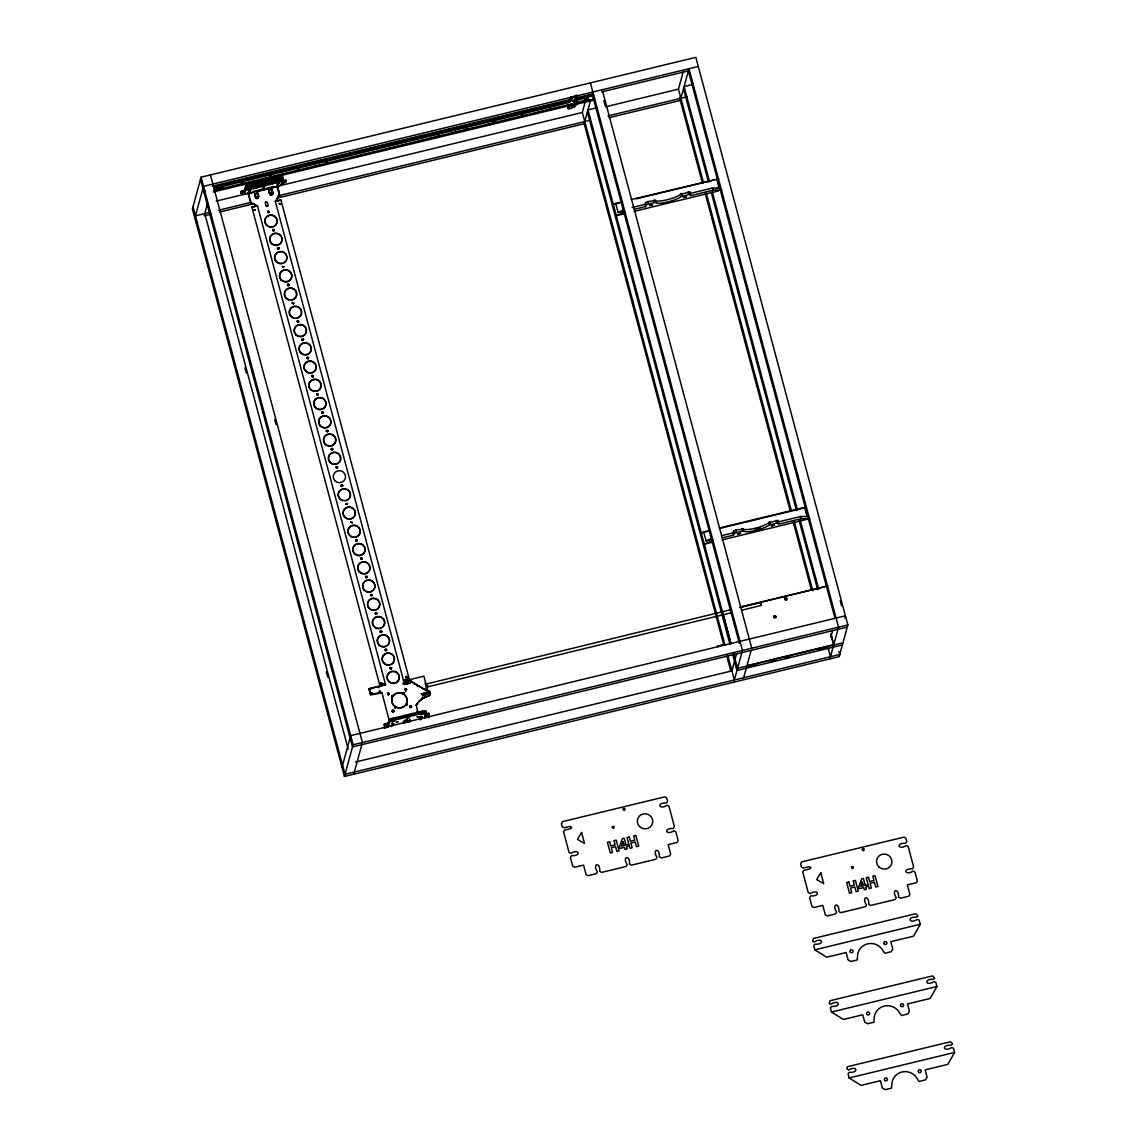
<?xml version="1.0" encoding="UTF-8"?>
<svg xmlns="http://www.w3.org/2000/svg" width="1147" height="1147" viewBox="0 0 1147 1147"><rect width="100%" height="100%" fill="white"/><g stroke="black" fill="none" stroke-linecap="round" stroke-linejoin="round"><path stroke-width="1.5" d="M375.298 613.186C376.273 616.197 377.807 610.978 375.399 613.057M342.767 485.482L341.39 486.199M403.429 684.186C402.712 678.823 415.673 682.365 405.737 684.042M292.198 302.923C295.109 305.604 291.424 300.356 293.331 303.84M355.67 540.638C358.05 536.968 356.703 544.194 355.814 539.965M368.904 688.974L370.596 694.853L381.865 692.974L380.99 692.171L370.667 694.58L369.062 688.601M731.141 609.602L427.028 683.841L427.2 685.304L427.745 686.838L731.843 612.598M427.788 686.809L427.1 683.913M742.267 610.061L761.393 605.387L760.676 602.39L760.834 603.852M281.531 183.52A4.187 0.846 -15 0 0 281.703 183.362L283.18 178A4.66 0.946 -15 0 0 279.438 178.043L250.232 185.126A4.187 0.846 -15 0 0 246.046 186.846L245.917 187.377A3.556 0.717 -15 0 0 246.031 187.448M393.321 719.284A4.187 0.846 -15 0 0 389.12 721.033L388.991 721.563A3.556 0.717 -15 0 0 389.306 721.707M336.2 467.116C336.788 470.872 338.996 464.678 336.214 467.173M307.926 358.61L306.88 357.592M308.543 357.821L308.056 358.796M267.796 205.7C263.738 207.521 270.807 206.403 266.893 202.202C264.599 201.471 265.129 202.474 266.893 202.202M269.344 212.295L268.169 211.091L268.097 212.783M272.671 229.83L273.703 230.862M274.334 230.074L273.832 231.049M279.381 203.392L280.513 203.879L279.309 203.65M280.442 204.137L279.409 203.535M277.459 248.555L277.775 247.709M279.223 248.326L277.775 248.885M282.334 266.807L284.012 266.62M284.112 266.577C280.943 266.032 285.617 267.48 282.406 266.548M288.929 285.087C287.367 282.334 287.08 287.424 289.001 284.829M298.664 321.805L297.259 320.974M323.11 413.049C323.167 409.723 319.97 414.139 322.967 413.164M362.323 558.575L360.803 559.392M370.323 595.307L371.771 594.748M372.101 595.078C370.323 597.888 370.381 592.167 372.001 595.121M370.696 693.275L371.972 692.888M380.202 631.337L380.517 632.527M378.309 687.397C379.686 686.322 379.084 688.903 378.381 687.139M379.256 691.197C380.317 691.354 380.431 690.637 379.356 691.096M387.399 693.476L388.288 694.982L389.335 693.505M389.363 693.763C387.313 697.204 387.227 690.379 389.263 693.777M393.865 711.47C393.091 707.054 390.668 714.137 393.822 711.441M405.952 677.103L407.171 677.289M404.231 693.089C401.751 691.756 405.12 693.763 404.361 693.003M411.4 707.212L411.386 706.208M428.204 693.362C424.777 689.921 418.239 698.079 426.111 694.724M428.304 693.318L427.874 694.021M786.928 598.748L786.512 599.795M773.723 616.871L775.272 615.566L775.874 617.502M318.221 394.826L317.934 393.622L316.83 393.951M311.669 376.259L313.274 375.958M313.432 376.13L312.471 377.148L311.755 376.216M426.225 689.132L426.067 686.795M326.336 430.957L327.956 430.756M328.099 430.928L326.479 431.114M201.098 177.183L192.409 208.897L344.444 776.476L839.188 656.643L847.862 624.929L695.842 57.35L201.098 177.183L353.118 744.761L344.444 776.476M194.861 218.03L203.535 186.316L698.294 66.469M204.783 192.753L204.725 190.115M204.281 192.696L204.539 190.273M207.578 203.334L204.768 213.6L348.201 749.106M213.93 187.764L214.274 186.459L568.683 100.463L569.758 101.137L214.475 187.19L214.116 188.495L569.701 102.37L570.776 97.395L571.464 97.954C582.819 90.484 572.898 100.649 578.346 98.728L593.659 95.015M276.312 181.828L249.114 188.165A3.857 0.789 -15 0 0 245.343 189.685L240.684 192.051L240.97 193.155L244.383 192.768A4.187 0.846 -15 0 0 244.928 193.054M240.97 193.155L240.77 191.707M241.573 190.975L241.63 192.667L241.472 191.32L245.014 190.459L244.827 193.456A4.187 0.846 -15 0 0 248.598 193.27L248.297 192.18M241.988 191.348L241.773 192.409M243.867 192.123L245.745 185.742A4.187 0.846 -15 0 1 249.946 184.007L279.151 176.925A4.66 0.946 -15 0 1 282.893 176.996L283.467 179.219A4.301 0.875 -15 0 1 278.764 181.169L250.003 188.137A3.556 0.717 -15 0 1 246.204 188.466L245.687 185.843M244.813 192.524A4.187 0.846 -15 0 1 244.526 192.366L245.974 186.961M246.175 188.38L246.333 187.965A4.187 0.846 -15 0 1 250.519 186.215L279.739 179.147A4.66 0.946 -15 0 1 283.467 179.219M248.713 195.334L248.641 195.592A1.936 1.878 15.3 0 1 250.017 193.313L250.089 193.054A1.936 1.878 15.3 0 0 248.713 195.334L250.591 202.89L257.358 205.915L250.591 202.89M250.62 200.854A2.308 2.251 15.3 0 1 250.032 199.836L250.103 199.578A2.308 2.251 15.3 0 0 250.691 200.596M368.847 689.103L385.607 684.759L257.43 205.657L251.767 207.263L257.358 205.915M258.491 196.696L257.2 191.334L258.491 196.696A1.577 1.534 15.3 0 1 255.595 197.814L254.19 192.051L250.017 193.313M255.595 197.814L255.666 197.556A1.577 1.534 15.3 0 0 258.562 196.438M262.577 189.284C266.405 185.025 260.484 192.123 264.297 186.359L264.584 187.448M269.76 194.388L268.355 188.624L269.76 194.388A1.577 1.534 15.3 0 0 272.699 193.671L271.309 187.907L272.699 193.671M275.352 187.176L275.409 186.918A1.936 1.878 15.3 0 1 277.76 188.294L279.653 195.85L276.126 200.438M277.76 188.294L277.703 188.552A1.936 1.878 15.3 0 0 277.015 187.535M275.237 201.585L279.653 195.85M278.85 194.503A2.308 2.251 15.3 0 0 279.094 192.796L277.373 185.585A4.187 0.846 -15 0 0 278.506 185.269M277.474 185.154C280.427 184.38 274.936 184.624 277.803 186.201A4.187 0.846 -15 0 0 282.004 184.452L283.008 181.255L282.563 182.531M276.57 181.642L278.922 180.954A3.857 0.789 -15 0 1 282.348 180.724L285.904 180.237L285.302 182.416L281.574 183.835M285.302 182.416L285.904 180.237M403.601 680.816L275.309 201.327L280.9 199.965L276.628 201.241M341.992 767.357L350.667 735.628L845.425 615.796L844.823 617.975M368.847 689.404L368.99 688.86M369.32 688.458L385.607 684.759M353.749 774.225L362.423 742.51L210.403 174.932M379.829 685.376L385.478 683.77L379.829 685.376L251.838 207.005M387.299 725.004L384.56 725.506L384.259 724.417L388.13 722.782A3.857 0.789 -15 0 1 389.593 721.993M391.801 696.53L392.475 697.233L391.543 696.286M393.951 695.111A7.714 7.499 15.3 0 1 401.407 693.304L402.583 693.792L401.479 693.046A7.714 7.499 15.3 0 0 394.023 694.838L393.177 696.086L391.657 695.469L391.729 696.803M384.059 727.341L386.983 726.137L387.242 727.413M384.56 725.506L384.36 724.058M384.259 724.417L387.801 723.556L388.087 724.646L387.055 723.728M393.177 696.086L392.489 695.383M386.983 726.137L387.686 726.137M387.801 723.556L387.313 725.463A4.187 0.846 -15 0 0 388.159 725.693M427.974 716.215L428.777 717.348L427.974 716.215L425.738 716.76L425.236 718.208L426.555 713.377L425.967 711.212A4.66 0.946 -15 0 0 422.225 711.14L393.02 718.223A4.187 0.846 -15 0 0 388.819 719.958L388.69 720.459A3.556 0.717 -15 0 0 389.277 720.631M389.048 721.148L387.6 726.481A4.187 0.846 -15 0 0 387.715 726.653M387.987 727.227L389.407 722.123A4.187 0.846 -15 0 1 393.607 720.373L422.813 713.305A4.66 0.946 -15 0 1 426.555 713.377M405.694 704.659L407.257 705.09L406.382 703.498L407.4 704.315L404.862 705.677A7.714 7.499 15.3 0 1 397.421 707.484L396.174 706.968L394.754 708.115L394.984 706.251L393.98 705.477A7.714 7.499 15.3 0 1 392.016 698.179M394.511 707.183L394.984 706.251M395.772 707.627L396.174 706.968M403.4 680.085L409.063 678.479L280.9 199.965M391.758 723.8C394.754 722.366 391.371 725.277 391.973 722.94L392.991 724.732M391.543 726.639L392.303 723.972L393.908 723.642M404.102 683.669L403.902 684.372L405.651 681.476M391.657 724.875L391.758 723.642L392.948 724.603L393.364 723.456M404.246 684.415L409.063 682.938M406.812 702.609A7.714 7.499 15.3 0 0 404.848 695.311L403.859 694.222L404.92 695.053A7.714 7.499 15.3 0 1 406.884 702.351L406.31 703.756M409.293 683.598L410.712 681.16L426.727 690.566A2.896 2.81 15.3 0 1 430.254 692.616A2.896 2.81 15.3 0 1 428.189 696.043A18.897 18.381 15.3 0 0 416.218 705.219L416.146 705.477A18.897 18.381 15.3 0 1 428.118 696.301A2.896 2.81 15.3 0 0 430.182 692.888A2.896 2.81 15.3 0 0 426.655 690.824L411.372 681.605A2.896 2.81 15.3 0 0 407.845 679.54L404.991 680.486M405.766 691.512L406.468 688.96M403.816 682.809L408.475 681.447M408.275 683.569L408.977 681.017M409.407 682.193L409.149 683.053L409.106 681.633M569.199 101.71L569.557 100.406M592.899 99.216L592.167 100.492L576.855 104.205C575.321 106.743 564.883 112.936 568.812 104.606M569.399 102.441L570.776 97.395M567.994 108.693L569.113 104.535L213.528 190.66M406.999 721.936L407.085 719.456L407.371 720.545C407.931 723.112 403.414 722.682 406.196 720.674M575.493 103.847L574.217 107.216M576.611 98.742L576.941 95.932L577.156 96.706M409.207 721.248L409.737 719.284L409.493 722.338L409.207 721.248L408.189 721.95M422.698 693.835L427.458 692.473L428.232 693.577M724.961 644.972L582.332 112.435L587.006 95.33M423.128 695.44L427.673 694.107M422.211 716.775L420.591 717.033L419.859 719.786L420.031 716.99M420.849 719.714L421.68 716.603L420.318 716.803M723.915 645.417L584.181 123.733L590.39 101.022M739.399 643.51L592.253 94.183L592.856 92.018M592.067 99.416L592.167 100.492M425.738 716.76L424.949 717.104L425.136 713.807M427.989 713.979L428.691 713.319L426.311 713.649M425.351 715.628L428.892 714.767L428.691 713.319M428.677 717.692L428.476 716.244M634.291 209.313L645.603 206.575L645.489 202.646L647.869 201.585L655.166 200.553A13.506 2.738 -15 0 0 667.153 199.75A13.506 2.738 -15 0 0 680.357 194.445L690.193 191.821L690.308 195.75L713.033 190.244L721.75 190.158M645.603 206.575L645.489 202.646M703.555 182.918L678.451 89.151L683.125 72.046M680.888 98.269L688.974 68.734L838.557 627.18L829.869 658.894M722.28 537.814L733.578 535.076L733.478 531.147L735.858 530.086L743.156 529.054A13.506 2.738 -15 0 0 755.142 528.251A13.506 2.738 -15 0 0 768.347 522.946L778.182 520.322L778.283 524.251L801.007 518.745L809.739 518.659L722.166 539.864M733.578 535.076L733.478 531.147M734.725 656.973L733.822 653.604M736.589 653.776L731.901 670.88L355.369 762.081M733.75 682.178L742.439 650.464L590.404 82.885M743.657 677.748L751.156 650.378M830.829 637.331L832.708 630.492M375.356 612.971L375.542 614.218M341.146 485.224L341.161 486.299M292.127 303.181L292.542 302.378M293.876 303.209L293.46 303.998M331.239 449.18L332.917 449.251M407.013 684.142L406.396 682.307L405.622 684.257M336.272 466.915C336.229 469.869 339.254 466.069 336.329 467.001M387.586 726.438L387.012 723.9M267.868 211.378L267.71 212.267M269.258 212.496L269.416 211.607M272.757 229.629L273.187 231.12M277.488 248.34L278.377 247.48L279.122 248.369M298.578 322.006C298.607 317.891 295.639 324.071 298.65 321.734M303.468 340.243L303.625 339.369M360.746 558.13L362.065 559.163M362.137 559.249L361.893 557.858L360.674 558.388M386.568 650.492L385.922 648.987L385.105 650.478M369.735 689.777L370.94 689.089L369.864 689.662M370.782 693.175L371.972 693.189M392.546 696.975L391.944 698.437A7.714 7.499 15.3 0 0 393.908 705.735L394.912 706.509M405.981 676.945C407.644 674.536 406.898 679.641 406.024 676.845M394.582 706.925L395.658 707.756M418.311 686.523L417.823 685.662L417.322 686.494M411.3 707.455L411.486 706.452M422.096 694.408L422.77 693.577M773.766 616.584L774.139 615.824M316.758 393.865L318.049 394.926L317.016 393.837M313.389 376.331L312.902 377.062M920.267 924.267L913.542 936.196L890.818 941.701L892.767 949.028L891.119 951.752L884.796 953.286L882.717 950.275A13.506 13.133 15.3 0 0 857.526 956.369L857.225 959.967L850.888 961.501L848.063 959.853L846.099 952.54L826.729 957.229L814.829 949.816L813.696 945.601L814.915 944.196C824.98 944.97 822.657 936.669 814.298 941.931L812.578 941.4L813.381 938.504L915.836 913.686L918.044 916.023L916.754 917.113C906.689 916.338 909.012 924.64 917.356 919.378L919.134 920.066L920.267 924.267L814.829 949.816M936.927 986.506L930.203 998.435L907.478 1003.94L909.442 1011.253L907.793 1013.991L901.456 1015.525L899.377 1012.5A13.506 13.133 15.3 0 0 874.186 1018.608L873.885 1022.192L867.562 1023.726L864.738 1022.077L862.773 1014.765L843.403 1019.454L831.489 1012.041L830.371 1007.84L831.575 1006.421C841.654 1007.209 839.332 998.908 830.973 1004.155L829.238 1003.625L830.055 1000.729L932.511 975.911L934.719 978.248L933.429 979.352C923.349 978.563 925.672 986.864 934.031 981.617L935.809 982.305L936.927 986.506L831.489 1012.041M954.591 1052.43L947.866 1064.359L925.142 1069.864L927.091 1077.176L925.443 1079.901L919.12 1081.435L917.041 1078.424A13.506 13.133 15.3 0 0 891.85 1084.517L891.549 1088.116L885.212 1089.65L882.387 1088.001L880.423 1080.689L861.053 1085.377L849.153 1077.965L848.02 1073.75L849.239 1072.345C859.304 1073.119 856.981 1064.817 848.622 1070.079L846.615 1068.474L847.705 1066.653L950.16 1041.834L952.039 1042.938L952.368 1044.171L951.078 1045.261C941.013 1044.487 943.336 1052.788 951.68 1047.526L953.458 1048.215L954.591 1052.43L849.153 1077.965M352.301 522.831C350.136 519.534 353.147 524.839 351.111 521.656M407.73 682.379L409.321 679.741L423.874 676.185L427.673 690.465M402.583 693.792L403.099 692.802M414.554 683.454L413.666 683.798M421.867 687.727L421.981 688.659M420.734 700.244L422.483 697.347M403.787 694.494L404.289 693.505M342.695 485.898C340.487 488.608 341.491 482.443 342.695 485.74M281.703 183.362L282.062 184.352M216.31 186.33L215.378 186.388M254.534 186.445L252.914 186.875L253.974 186.402M286.191 181.326L282.635 181.814A3.857 0.789 -15 0 0 279.223 182.043L253.172 188.825L251.68 188.839L251.351 187.621M264.168 188.897L263.91 187.75M213.17 191.965L568.453 105.911L567.278 105.581M572.597 103.818L570.676 104.334L571.693 103.818M575.12 102.671L576.109 102.241A7.326 1.491 -15 0 0 585.113 100.061C587.407 99 587.78 100.936 585.314 100.778A7.326 1.491 -15 0 1 576.296 102.972L574.36 103.545L575.421 102.972A7.326 1.491 -15 0 1 574.145 102.628L575.221 102.241L575.464 103.345M587.164 100.334L586.131 99.603A7.326 1.491 -15 0 0 588.053 98.126M690.781 194.001L680.945 196.639A13.506 2.738 -15 0 1 667.74 201.944A13.506 2.738 -15 0 1 655.754 202.732L654.994 200.022M392.69 723.628L393.02 724.675M406.655 720.904L405.063 721.234L410.024 720.373M420.777 716.904C422.813 716.932 419.085 719.958 419.415 717.119M421.68 716.603L420.849 716.975M421.164 718.352L419.587 718.725M778.77 522.502L768.934 525.14A13.506 2.738 -15 0 1 755.73 530.444A13.506 2.738 -15 0 1 743.743 531.233L742.984 528.523M717.578 646.105L723.9 644.571M306.894 357.649L307.912 357.018L308.443 357.864M308.228 358.667L308.514 357.606M272.685 229.887L273.703 229.271L274.262 230.332M287.352 284.642C288.958 282.176 289.417 287.381 287.338 285.474M302.22 338.967L301.919 340.014M302.005 339.397C304.328 336.888 303.166 342.767 301.991 339.756M371.771 595.924L371.986 594.662M380.216 631.395L381.693 631.423M386.639 650.234L385.621 650.865L385.062 649.79M389.994 667.898L391.471 667.927M370.782 692.974L371.843 693.003M387.428 693.505L389.163 693.534M407.171 677.16L406.11 677.146M403.5 682.752L403.199 683.813M405.622 704.918L404.791 705.95A7.714 7.499 15.3 0 1 397.349 707.742L396.102 707.226M409.809 705.979L409.794 707.369L411.214 707.384M411.372 707.197L409.723 707.627L410.009 705.835M316.902 393.693L316.787 395.127M376.574 614.233L376.976 613.215L375.556 612.899M341.189 485.296L342.638 485.525M355.857 540.036L357.305 540.294M357.233 540.839L355.785 540.595M267.925 211.478L269.258 211.679M269.187 212.41L267.853 212.209M280.341 204.137L279.309 204.252M272.814 229.73L274.233 230.117M298.521 321.906L297.073 321.289M322.708 413.551L323.182 412.361M360.803 558.231L362.223 558.618M381.621 632.155L380.288 631.954M381.377 632.542L381.836 631.366M385.249 649.474L386.439 649.503M391.141 669.045C393.149 666.178 387.786 667.955 391.012 668.859M371.814 693.462L370.839 693.318M391.586 695.727L392.417 695.641M784.892 598.175L786.699 598.433M786.584 599.537C783.329 601.989 785.351 594.935 786.813 598.705M775.745 617.473L773.824 616.914M594.648 98.269L592.253 100.147M327.512 431.846L328.099 430.713M352.215 522.731L350.853 522.157M332.63 449.739L331.297 449.137M586.662 97.137L586.906 98.226L587.909 97.638A7.326 1.491 -15 0 0 586.719 97.495L587.78 96.965L586.017 98.241A7.326 1.491 -15 0 0 577.013 100.42L575.091 100.85L575.794 100.147M420.576 717.821C421.508 714.567 420.605 720.416 419.544 716.99M718.165 646.621L717.721 645.99M586.017 98.241L587.909 97.638M622.62 201.628L613.287 204.381L619.337 202.919M615.667 203.32L618.104 212.439L624.126 209.758M624.814 211.908L616.312 215.693L623.882 213.858M646.076 204.84L655.582 202.202M708.875 530.559L701.276 532.882L708.832 531.047M703.656 531.821L706.093 540.94L712.115 538.258M712.789 540.409L704.301 544.194L711.871 542.359M734.066 533.341L743.571 530.703M250.677 184.839L249.329 185.097L250.591 184.581M590.734 95.775L590.103 95.545M721.95 645.159L722.61 645.202M307.21 357.348L308.357 357.663M308.127 358.538L306.808 358.28M277.875 247.852L279.036 248.168M302.321 339.096L303.482 339.426M303.238 340.286L302.077 339.956M409.938 706.093L411.314 706.48M786.34 599.709L784.62 598.705M774.311 615.91C778.01 615.294 774.082 620.341 773.795 616.613M425.938 717.492L428.39 716.603M241.859 192.065L245.644 190.775A3.857 0.789 -15 0 1 249.415 189.255L251.652 188.725M384.646 725.162L388.417 723.872A3.857 0.789 -15 0 1 389.493 723.241M216.267 188.065L217.4 187.936L216.181 188.38M264.355 181.169L263.28 181.656L264.484 181.57M574.905 98.427L592.253 94.183M588.985 99.631L590.146 99.56L588.87 100.076M592.942 99.975L592.755 99.244M739.829 607.48L760.676 602.39M212.252 186.23L571.435 99.23M576.439 98.112L591.809 94.685M216.238 190.445L219.507 189.656M231.594 186.732L242.046 184.194M245.515 183.348L255.967 180.825M264.685 178.717L275.137 176.179M278.606 175.333L289.058 172.81M302.994 169.426L308.228 168.165M311.697 167.319L322.149 164.795M336.085 161.412L341.319 160.15M350.021 158.042L365.692 154.243M369.176 153.397L374.409 152.135M383.112 150.028L393.564 147.49M397.048 146.658L407.5 144.121M416.203 142.013L426.655 139.475M430.139 138.644L440.591 136.106M449.294 133.998L459.746 131.461M463.23 130.629L473.682 128.091M487.604 124.722L492.837 123.446M496.321 122.614L511.992 118.815M520.695 116.707L525.928 115.431M534.631 113.324L550.302 109.524M553.786 108.693L559.019 107.417M578.36 103.058L585.156 101.423M281.574 181.828L282.32 181.642M245.3 191.549L244.268 190.646L244.813 193.384M241.071 192.796L244.612 191.936M281.861 182.918L285.488 181.986L285.245 180.71M597.286 107.617L587.967 109.868L730.94 643.653M693.405 84.333L684.085 86.584L709.534 181.599M253.372 191.391L263.624 188.911M267.05 188.079L273.889 186.431M216.21 201.112L582.332 112.435M605.53 106.814L678.451 89.151M257.129 191.592L268.283 188.882M271.237 188.18L273.975 187.506M195.449 215.851L209.973 212.338M218.647 210.231L251.623 202.245M277.646 195.951L589.429 120.435M607.967 115.933L687.096 96.764M204.18 215.765L211.12 214.088M219.794 211.994L254.491 203.578M277.058 198.116L584.181 123.733M609.114 117.682L680.3 100.449M631.323 199.521L718.71 178.846M636.313 198.804L713.577 180.093M632.097 207.521L645.015 204.381M689.72 193.556L712.445 188.051L719.069 187.993L716.617 178.86M618.104 212.439L623.323 211.177M715.585 188.839L719.069 187.993M634.191 211.363L718.337 190.99M719.312 528.021L804.606 507.361L807.058 516.494L800.434 516.551L777.709 522.057M720.861 528.136L803.287 508.178M721.692 535.62L732.99 532.882M706.093 540.94L709.577 540.108M754.826 529.14L760.06 527.878M404.791 679.755L407.586 679.067M403.672 680.558L407.845 679.54M740.403 607.021L827.933 585.816M740.331 607.279L824.435 586.906M393.306 719.312L422.526 712.215A4.66 0.946 -15 0 1 426.268 712.158L426.268 712.273M403.113 722.366L409.981 720.689M385.048 727.772L387.285 727.227M353.118 744.761L847.862 624.929M847.275 627.094L352.516 746.926L200.496 179.362M746.969 665.676L833.769 644.643L830.844 633.703L833.252 643.51M842.973 642.779L737.55 668.314L733.722 654.005M746.425 667.368L756.848 664.844M770.727 661.475L775.946 660.213M784.62 658.106L789.824 656.858M817.61 650.12L828.019 647.596L830.471 656.729M842.385 644.958L736.947 670.493L732.661 654.45M292.657 302.55L293.804 303.252M576.912 95.932L576.755 96.678M568.338 107.918L568.382 108.693M723.542 645.302L723.8 644.514M406.612 720.56L407.371 720.545M405.264 722.825L403.285 722.839L403.773 720.732L405.35 722.338M428.978 714.423L425.422 714.911A3.857 0.789 -15 0 0 424.863 714.767M366.065 576.267L367.026 577.5L365.506 576.798M404.317 684.157L403.357 683.741M423.2 695.182L422.139 694.365M410.182 705.993L411.156 706.265M312.758 376.876L311.826 376.417M586.131 99.603L586.877 99.603M576.066 99.703L576.998 100.42M569.299 100.391L569.572 101.18M326.866 431.831L326.408 430.914M405.852 680.773L410.468 683.483M423.63 693.448L425.293 694.422L424.247 698.251L422.583 697.276M421.049 693.577L424.132 695.383M321.863 413.537L321.633 412.131L323.024 412.418M385.306 650.378L386.324 650.535L386.654 649.417M393.607 710.523L392.403 710.337L391.93 711.427M761.321 605.329L761.049 604.598M277.631 248.713L278.52 249.372L279.194 248.11M347.469 503.676L346.308 503.347L345.921 504.264M346.064 504.207C349.305 502.243 344.129 505.669 347.627 503.619M392.088 711.412L393.464 711.785L393.837 710.466M381.765 631.624L380.804 630.764L380.13 632.026M389.98 668.257L390.941 669.131L391.614 667.869M313.346 376.173L312.414 375.255L311.683 376.474M272.212 182.574L272.556 183.778M425.078 682.881L425.867 685.806M328.028 430.971L327.139 429.996L326.336 431.172M840.192 600.698L841.583 605.874M835.045 618.505L688.372 70.899L601.573 91.932L602.175 89.753L751.744 648.213M838.973 651.424L839.776 654.464L345.032 774.297L193.011 206.732M712.445 188.051L713.033 190.244M800.434 516.551L801.007 518.745M712.316 191.965L797.452 509.813M800.219 520.179L818.729 589.271M683.497 88.763L708.473 182.043M711.255 192.409L796.391 510.257M799.158 520.623L817.668 589.716M706.337 193.284L791.473 511.132M794.254 521.498L812.75 590.59M679.483 97.409L702.509 183.362M705.276 193.728L790.412 511.576M793.194 521.942L811.23 589.314M688.1 191.836L688.687 194.029M776.089 520.337L776.677 522.53M681.762 193.37L682.35 195.564M769.752 521.871L770.34 524.064M680.874 193.743L681.461 195.936M768.863 522.243L769.451 524.437M654.191 200.051L654.779 202.245M742.181 528.552L742.769 530.746M647.869 201.585L648.456 203.779M735.858 530.086L736.431 532.28M603.881 100.563L605.272 105.753M587.551 97.122L587.751 97.853M585.859 100.047L586.06 100.778M722.911 613.444L731.04 643.768M585.128 100.061L585.314 100.778M587.379 112.048L729.879 644.098M581.873 97.094L582.074 97.825M727.743 655.338L734.352 680.013M578.16 97.997L578.346 98.728M726.682 655.783L730.854 671.325M576.654 103.474L576.855 104.205M576.109 102.241L576.296 102.972M575.048 100.147L575.249 100.879M574.676 104.363L574.862 105.094M571.106 97.266L571.235 98.025M570.962 97.323L571.034 98.097M717.907 645.919L717.965 646.693M567.88 100.807L568.08 101.538M568.066 105.223L568.267 105.954M285.804 180.581L286.105 181.67M428.591 713.678L428.892 714.767M428.032 713.807L428.275 715.083M285.116 180.968L285.402 182.058M282.348 180.724L282.635 181.814M279.151 176.925L279.739 179.147M422.225 711.14L422.813 713.305M278.922 180.954L279.223 182.043M420.677 716.646L420.978 717.75M420.289 716.086L420.777 717.778M276.685 181.484L276.986 182.588M419.687 716.918L419.974 718.022M277.23 185.857L279.094 192.796M416.218 705.219L418.211 713.176M405.436 719.843L405.737 720.947M265.258 202.589L266.061 206.145M255.824 186.545L256.125 187.635M249.946 184.007L250.519 186.215M393.02 718.223L393.607 720.373M249.702 187.033L250.003 188.137M249.114 188.165L249.415 189.255M392.374 723.513L392.661 724.603M248.239 192.639L250.032 199.836M381.937 692.716L389.493 721.492M388.761 720.058L389.306 722.395M245.343 189.685L245.644 190.775M388.13 722.782L388.417 723.872M244.096 191.664L244.397 192.839M384.818 724.273L385.062 725.549M384.761 726.682L385.005 727.944M384.145 726.983L384.446 728.087M221.858 184.624L222.059 185.355M214.274 186.459L214.475 187.19M274.721 419.429L276.112 424.619M244.885 367.786L246.275 372.961M326.322 671.812L327.712 677.002M272.771 193.413A1.577 1.534 15.3 0 1 269.832 194.13M409.823 715.269A1.577 1.534 15.3 0 1 411.2 714.524M395.729 718.567A1.706 1.663 15.3 0 1 396.131 718.208M408.891 679.755A2.896 2.81 15.3 0 1 411.3 681.863M389.851 665.031A6.179 6.007 15.3 0 1 382.223 658.034A6.179 6.007 15.3 0 1 391.844 654.335A6.179 6.007 15.3 0 1 391.342 664.471M342.666 500.723A6.179 6.007 15.3 0 1 339.254 491.403A6.179 6.007 15.3 0 1 349.362 491.59A6.179 6.007 15.3 0 1 345.849 500.78M373.836 626.563A6.179 6.007 15.3 0 1 376.833 616.885A6.179 6.007 15.3 0 1 384.589 623.753A6.179 6.007 15.3 0 1 375.04 627.624M380.288 646.091A6.179 6.007 15.3 0 1 379.886 635.954A6.179 6.007 15.3 0 1 389.464 640.012A6.179 6.007 15.3 0 1 381.765 646.722M323.669 441.638A6.179 6.007 15.3 0 1 329.117 434.197A6.179 6.007 15.3 0 1 335.756 440.835A6.179 6.007 15.3 0 1 327.999 445.982M326.522 445.351A6.179 6.007 15.3 0 1 324.271 443.1M336.085 464.291A6.179 6.007 15.3 0 1 328.458 457.28A6.179 6.007 15.3 0 1 338.078 453.581A6.179 6.007 15.3 0 1 337.562 463.718M316.371 408.619A6.179 6.007 15.3 0 1 316.715 398.482A6.179 6.007 15.3 0 1 325.977 403.199A6.179 6.007 15.3 0 1 317.805 409.336M348.301 519.132A6.179 6.007 15.3 0 1 344.028 509.827A6.179 6.007 15.3 0 1 354.423 510.1A6.179 6.007 15.3 0 1 349.907 519.175M353.72 537.441A6.179 6.007 15.3 0 1 348.631 528.523A6.179 6.007 15.3 0 1 358.997 527.921A6.179 6.007 15.3 0 1 355.326 537.355M367.456 604.412A6.179 6.007 15.3 0 1 376.187 599.006A6.179 6.007 15.3 0 1 377.621 609.086A6.179 6.007 15.3 0 1 367.685 605.96M267.853 226.346A6.179 6.007 15.3 0 1 267.466 216.21A6.179 6.007 15.3 0 1 277.044 220.267A6.179 6.007 15.3 0 1 269.344 226.977M272.742 244.598A6.179 6.007 15.3 0 1 271.151 235.493A6.179 6.007 15.3 0 1 280.599 235.665A6.179 6.007 15.3 0 1 278.907 244.712M277.416 245.286A6.179 6.007 15.3 0 1 274.233 245.229M276.37 261.86A6.179 6.007 15.3 0 1 276.814 253.014A6.179 6.007 15.3 0 1 285.804 254.347A6.179 6.007 15.3 0 1 283.796 262.964M282.305 263.538A6.179 6.007 15.3 0 1 277.631 262.849M288.901 299.969A6.179 6.007 15.3 0 1 285.488 290.65A6.179 6.007 15.3 0 1 295.582 290.836A6.179 6.007 15.3 0 1 292.084 300.041M293.79 318.221A6.179 6.007 15.3 0 1 290.377 308.901A6.179 6.007 15.3 0 1 300.471 309.088A6.179 6.007 15.3 0 1 296.973 318.293M246.82 187.549A3.556 0.717 -15 0 1 246.49 187.549M283.18 178.115A4.301 0.875 -15 0 1 282.621 178.588M281.158 184.165A4.187 0.846 -15 0 1 280.47 184.538M279.165 192.538A2.308 2.251 15.3 0 1 278.75 194.488M272.585 192.352A1.735 1.692 15.3 0 1 270.032 193.327A1.735 1.692 15.3 0 1 269.688 190.66A1.735 1.692 15.3 0 1 272.413 191.062M255.881 196.782A1.735 1.692 15.3 0 1 255.437 194.23A1.735 1.692 15.3 0 1 258.089 194.273A1.735 1.692 15.3 0 1 257.616 196.825M426.254 712.301A4.301 0.875 -15 0 1 425.695 712.774M421.709 718.983A4.187 0.846 -15 0 1 420.591 719.298L420.289 718.194A4.187 0.846 -15 0 0 421.422 717.893M425.967 711.212A4.301 0.875 -15 0 1 425.093 711.857M416.906 711.226A2.308 2.251 15.3 0 1 418.526 712.861M389.407 719.599A2.308 2.251 15.3 0 1 389.407 719.011A2.308 2.251 15.3 0 0 389.392 720.158M416.834 711.484A2.308 2.251 15.3 0 1 418.354 712.832M575.206 102.241A7.326 1.491 -15 0 1 574.073 101.997M574.059 101.294A7.326 1.491 -15 0 1 575.393 100.348M576.826 99.689A7.326 1.491 -15 0 1 578.69 99M579.765 98.671A7.326 1.491 -15 0 1 583.307 97.825M588.239 98.843A7.326 1.491 -15 0 1 586.318 100.334M574.073 102.355A7.326 1.491 -15 0 1 575.995 100.879M586.92 98.226A7.326 1.491 -15 0 1 588.167 98.57M424.06 694.523C425.351 697.462 426.24 692.2 424.06 694.523M424.261 693.82C425.551 696.759 426.44 691.498 424.261 693.82M331.311 448.921C331.956 452.592 334.035 446.341 331.297 448.964M571.507 827.46L570.69 828.621L564.654 830.084L563.535 831.804L569.012 852.25L570.891 853.368C579.249 848.12 581.572 856.408 571.507 855.633L570.389 857.426L572.74 866.186L574.79 867.232L583.565 865.11L586.103 874.602L588.153 875.663L596.311 873.684L597.429 871.863C591.938 863.519 600.411 861.569 599.738 871.304L601.645 872.394L626.205 866.444L627.237 864.637C621.731 856.307 630.219 854.343 629.545 864.078L631.495 865.168L655.812 859.275L657.03 857.426C651.539 849.081 660.027 847.131 659.353 856.866L661.475 857.899L669.576 855.934L670.665 854.114L668.128 844.622L677.074 842.457L678.164 840.636L675.841 831.919L673.949 830.815C665.604 836.077 663.267 827.776 673.346 828.55L674.379 826.5L668.945 806.226L667.11 805.266C658.88 810.499 656.313 802.269 666.507 803L667.626 801.251L666.737 797.939L664.844 796.835L562.403 821.653L561.399 823.833L562.145 826.614L564.052 827.819L570.245 826.342L571.507 827.46M810.728 867.734L809.911 868.896L803.875 870.358L802.757 872.078L808.219 892.509L810.112 893.642C818.471 888.38 820.793 896.682 810.714 895.907L809.61 897.7L811.961 906.445L814.012 907.506L822.772 905.384L825.324 914.876L827.374 915.937L835.532 913.958L836.65 912.123C831.145 903.793 839.633 901.843 838.959 911.564L840.866 912.668L865.412 906.718L866.444 904.911C860.953 896.567 869.44 894.617 868.766 904.352L870.716 905.427L895.033 899.549L896.251 897.685C890.76 889.355 899.234 887.405 898.56 897.126L900.696 898.173L908.797 896.208L909.886 894.388L907.349 884.896L916.295 882.731L917.385 880.91L915.048 872.193L913.17 871.089C904.811 876.351 902.488 868.05 912.568 868.824L913.6 866.759L908.166 846.486L906.331 845.54C898.101 850.773 895.535 842.543 905.714 843.274L906.833 841.525L905.944 838.213L904.065 837.109L801.61 861.927L800.62 864.107L801.366 866.888L803.273 868.093L809.467 866.616L810.728 867.734M253.989 209.672L255.179 210.016L253.989 209.672M365.535 576.583C365.649 580.21 368.689 574.704 365.692 576.482M380.718 682.823L381.908 683.153L380.718 682.823M404.934 689.218C405.479 693.376 408.117 686.953 404.862 689.49C406.64 692.745 407.486 686.566 404.934 689.218M623.065 809.065C624.455 813.409 626.52 806.083 623.065 809.065M862.286 849.339C863.677 853.683 865.741 846.357 862.286 849.339M612.24 826.987C613.588 831.346 615.724 824.033 612.24 826.987M851.461 867.261C852.809 871.62 854.945 864.308 851.461 867.261M623.007 841.812L621.473 846.099L627.395 844.665L627.882 846.486L626.52 846.816L627.094 848.981L625.058 849.468L624.484 847.303L619.982 848.393L619.495 846.586L622.434 838.6L624.197 838.17L625.688 843.719L623.653 844.206L623.007 841.812M862.229 882.086L860.68 886.373L866.616 884.939L867.103 886.746L865.741 887.075L866.315 889.24L864.279 889.742L863.691 887.577L859.203 888.667L858.716 886.86L861.655 878.86L863.419 878.43L864.91 883.993L862.874 884.48L862.229 882.086M581.572 832.493L577.443 839.317L584.497 843.446L581.572 832.493M820.779 872.767L816.664 879.591L823.718 883.706L820.779 872.767M215.235 187.291L216.539 187.018L215.306 187.233M214.116 191.377L215.421 191.09L214.188 191.32M216.066 188.983L217.586 188.667L216.066 188.983M218.36 188.409L220.511 187.965L218.36 188.409M221.988 187.563L223.364 187.262L221.988 187.563M242.06 182.703L243.365 182.416L242.132 182.645M249.931 187.205L251.523 186.861L249.931 187.205M248.971 190.703L250.576 190.359L248.971 190.703M248.641 191.922L250.247 191.578L248.641 191.922M263.91 183.792L265.875 183.377L263.91 183.792M270.004 175.935L271.309 175.649L270.004 175.935M277.287 183.85L278.893 183.506L277.287 183.85M297.948 169.168L299.252 168.881L297.948 169.168M325.691 161.67L326.995 161.383L325.691 161.67M325.877 162.401L327.196 162.114L325.877 162.401M437.652 135.332L438.957 135.045L437.724 135.274M465.596 128.564L466.901 128.278L465.668 128.507M493.525 121.797L494.844 121.51L493.525 121.797M521.469 115.03L522.774 114.743L521.555 114.972M549.413 108.248L550.718 107.976L549.485 108.205M571.306 98.298L572.468 98.054L571.378 98.255M570.762 100.291L571.923 100.047L570.762 100.291M572.023 100.85L573.916 100.449L572.023 100.85M575.034 97.395L576.195 97.151L575.106 97.352M569.127 106.27L570.288 106.026L569.199 106.212M574.489 99.402L575.651 99.144L574.489 99.402M568.582 108.262L569.744 108.019L568.654 108.219M570.905 104.951L572.797 104.535L570.905 104.951M572.855 105.366L574.016 105.123L572.855 105.366M572.109 106.628L573.285 106.384L572.109 106.628M572.31 107.359L573.471 107.115L572.31 107.359M589.572 96.606L591.465 96.205L589.687 96.52M588.454 100.692L590.347 100.291L588.454 100.692M649.589 205.528L652.485 204.912L649.589 205.528M683.483 197.313L686.393 196.696L683.483 197.313M393.02 721.377L394.611 721.033L393.106 721.305M396.303 722.065L397.909 721.721L396.303 722.065M406.999 717.965L408.963 717.549L406.999 717.965M417.164 717.004L418.77 716.674L417.164 717.004M737.564 534.029L740.475 533.412L737.564 534.029M771.472 525.813L774.383 525.197L771.472 525.813M718.051 646.162L719.212 645.919L718.122 646.119M278.262 180.337L279.839 179.979L278.377 180.265M421.35 714.495L422.928 714.137L421.35 714.495M405.995 683.067L406.941 683.755L405.995 683.067M609.645 841.74L607.437 842.271L610.319 853.038L612.541 852.508L611.279 847.791L615.624 846.744L616.885 851.447L619.108 850.916L616.211 840.149L614.003 840.679L615.136 844.923L610.792 845.97L609.645 841.74M629.273 836.98L627.051 837.525L629.947 848.293L632.155 847.748L630.893 843.045L635.252 841.984L636.513 846.701L638.721 846.156L635.839 835.389L633.617 835.934L634.764 840.163L630.406 841.224L629.273 836.98M848.866 882.014L846.644 882.545L849.54 893.312L851.748 892.782L850.486 888.065L854.845 887.018L856.106 891.721L858.314 891.19L855.433 880.423L853.21 880.953L854.357 885.197L849.999 886.244L848.866 882.014M868.494 877.254L866.272 877.799L869.154 888.552L871.376 888.022L870.114 883.319L874.458 882.258L875.72 886.975L877.942 886.43L875.061 875.663L872.838 876.208L873.971 880.437L869.627 881.498L868.494 877.254M639.553 826.528A7.714 7.499 15.3 0 0 652.457 823.403A7.714 7.499 15.3 0 0 643.066 814.012A7.714 7.499 15.3 0 0 639.553 826.528M850.414 952.268A1.548 1.505 15.3 0 0 852.995 951.637A1.548 1.505 15.3 0 0 851.117 949.759A1.548 1.505 15.3 0 0 850.414 952.268M884.308 944.053A1.548 1.505 15.3 0 0 886.889 943.436A1.548 1.505 15.3 0 0 885.025 941.558A1.548 1.505 15.3 0 0 884.308 944.053M900.983 1006.292A1.548 1.505 15.3 0 0 903.564 1005.661A1.548 1.505 15.3 0 0 901.685 1003.783A1.548 1.505 15.3 0 0 900.983 1006.292M867.075 1014.507A1.548 1.505 15.3 0 0 869.655 1013.876A1.548 1.505 15.3 0 0 867.792 1011.998A1.548 1.505 15.3 0 0 867.075 1014.507M884.738 1080.417A1.548 1.505 15.3 0 0 887.319 1079.8A1.548 1.505 15.3 0 0 885.441 1077.922A1.548 1.505 15.3 0 0 884.738 1080.417M918.632 1072.201A1.548 1.505 15.3 0 0 921.227 1071.585A1.548 1.505 15.3 0 0 919.349 1069.707A1.548 1.505 15.3 0 0 918.632 1072.201M878.76 866.802A7.714 7.499 15.3 0 0 891.678 863.677A7.714 7.499 15.3 0 0 882.287 854.286A7.714 7.499 15.3 0 0 878.76 866.802M335.024 480.865A6.179 6.007 15.3 0 0 345.347 478.371A6.179 6.007 15.3 0 0 337.835 470.858A6.179 6.007 15.3 0 0 335.024 480.865M383.973 663.109A6.179 6.007 15.3 0 0 394.296 660.6A6.179 6.007 15.3 0 0 386.797 653.102A6.179 6.007 15.3 0 0 383.973 663.109M339.985 498.859A6.179 6.007 15.3 0 0 350.308 496.35A6.179 6.007 15.3 0 0 342.795 488.851A6.179 6.007 15.3 0 0 339.985 498.859M373.908 626.291A6.179 6.007 15.3 0 0 384.403 624.498A6.179 6.007 15.3 0 0 377.435 616.513A6.179 6.007 15.3 0 0 373.908 626.291M379.084 644.858A6.179 6.007 15.3 0 0 389.407 642.363A6.179 6.007 15.3 0 0 381.908 634.85A6.179 6.007 15.3 0 0 379.084 644.858M325.318 444.104A6.179 6.007 15.3 0 0 335.641 441.609A6.179 6.007 15.3 0 0 328.128 434.096A6.179 6.007 15.3 0 0 325.318 444.104M330.207 462.356A6.179 6.007 15.3 0 0 340.53 459.861A6.179 6.007 15.3 0 0 333.017 452.348A6.179 6.007 15.3 0 0 330.207 462.356M315.239 407.285A6.179 6.007 15.3 0 0 325.734 405.508A6.179 6.007 15.3 0 0 318.78 397.507A6.179 6.007 15.3 0 0 315.239 407.285M388.862 681.361A6.179 6.007 15.3 0 0 399.185 678.852A6.179 6.007 15.3 0 0 391.686 671.353A6.179 6.007 15.3 0 0 388.862 681.361M295.983 334.609A6.179 6.007 15.3 0 0 306.306 332.1A6.179 6.007 15.3 0 0 298.808 324.601A6.179 6.007 15.3 0 0 295.983 334.609M300.872 352.86A6.179 6.007 15.3 0 0 311.195 350.351A6.179 6.007 15.3 0 0 303.697 342.853A6.179 6.007 15.3 0 0 300.872 352.86M305.762 371.112A6.179 6.007 15.3 0 0 316.085 368.603A6.179 6.007 15.3 0 0 308.586 361.09A6.179 6.007 15.3 0 0 305.762 371.112M310.651 389.363A6.179 6.007 15.3 0 0 320.974 386.854A6.179 6.007 15.3 0 0 313.475 379.342A6.179 6.007 15.3 0 0 310.651 389.363M320.113 425.523A6.179 6.007 15.3 0 0 330.623 423.773A6.179 6.007 15.3 0 0 323.698 415.759A6.179 6.007 15.3 0 0 320.113 425.523M344.315 516.465A6.179 6.007 15.3 0 0 354.91 515.39A6.179 6.007 15.3 0 0 348.53 506.96A6.179 6.007 15.3 0 0 344.315 516.465M349.548 535.133A6.179 6.007 15.3 0 0 359.986 533.154A6.179 6.007 15.3 0 0 352.875 525.283A6.179 6.007 15.3 0 0 349.548 535.133M354.652 553.6A6.179 6.007 15.3 0 0 364.975 551.105A6.179 6.007 15.3 0 0 357.463 543.592A6.179 6.007 15.3 0 0 354.652 553.6M359.527 571.851A6.179 6.007 15.3 0 0 369.864 569.356A6.179 6.007 15.3 0 0 362.352 561.844A6.179 6.007 15.3 0 0 359.527 571.851M364.416 590.103A6.179 6.007 15.3 0 0 374.754 587.608A6.179 6.007 15.3 0 0 367.241 580.095A6.179 6.007 15.3 0 0 364.416 590.103M368.373 607.164A6.179 6.007 15.3 0 0 379.055 607.222A6.179 6.007 15.3 0 0 373.65 598.175A6.179 6.007 15.3 0 0 368.373 607.164M266.663 225.113A6.179 6.007 15.3 0 0 276.986 222.604A6.179 6.007 15.3 0 0 269.473 215.091A6.179 6.007 15.3 0 0 266.663 225.113M271.552 243.35A6.179 6.007 15.3 0 0 281.875 240.856A6.179 6.007 15.3 0 0 274.362 233.343A6.179 6.007 15.3 0 0 271.552 243.35M276.441 261.602A6.179 6.007 15.3 0 0 286.764 259.107A6.179 6.007 15.3 0 0 279.251 251.594A6.179 6.007 15.3 0 0 276.441 261.602M281.33 279.854A6.179 6.007 15.3 0 0 291.653 277.359A6.179 6.007 15.3 0 0 284.141 269.846A6.179 6.007 15.3 0 0 281.33 279.854M286.205 298.105A6.179 6.007 15.3 0 0 296.543 295.611A6.179 6.007 15.3 0 0 289.03 288.098A6.179 6.007 15.3 0 0 286.205 298.105M291.094 316.357A6.179 6.007 15.3 0 0 301.432 313.862A6.179 6.007 15.3 0 0 293.919 306.349A6.179 6.007 15.3 0 0 291.094 316.357M388.79 681.619A6.179 6.007 15.3 0 0 399.113 679.11A6.179 6.007 15.3 0 0 391.614 671.612A6.179 6.007 15.3 0 0 388.79 681.619M295.912 334.867A6.179 6.007 15.3 0 0 306.235 332.372A6.179 6.007 15.3 0 0 298.736 324.859A6.179 6.007 15.3 0 0 295.912 334.867M300.801 353.118A6.179 6.007 15.3 0 0 311.124 350.624A6.179 6.007 15.3 0 0 303.625 343.111A6.179 6.007 15.3 0 0 300.801 353.118M305.69 371.37A6.179 6.007 15.3 0 0 316.013 368.861A6.179 6.007 15.3 0 0 308.514 361.362A6.179 6.007 15.3 0 0 305.69 371.37M310.579 389.622A6.179 6.007 15.3 0 0 320.902 387.113A6.179 6.007 15.3 0 0 313.403 379.614A6.179 6.007 15.3 0 0 310.579 389.622M320.042 425.781A6.179 6.007 15.3 0 0 330.551 424.046A6.179 6.007 15.3 0 0 323.626 416.017A6.179 6.007 15.3 0 0 320.042 425.781M354.581 553.872A6.179 6.007 15.3 0 0 364.904 551.363A6.179 6.007 15.3 0 0 357.391 543.85A6.179 6.007 15.3 0 0 354.581 553.872M359.47 572.124A6.179 6.007 15.3 0 0 369.793 569.615A6.179 6.007 15.3 0 0 362.28 562.102A6.179 6.007 15.3 0 0 359.47 572.124M364.345 590.361A6.179 6.007 15.3 0 0 374.682 587.866A6.179 6.007 15.3 0 0 367.169 580.353A6.179 6.007 15.3 0 0 364.345 590.361M281.259 280.112A6.179 6.007 15.3 0 0 291.582 277.617A6.179 6.007 15.3 0 0 284.069 270.104A6.179 6.007 15.3 0 0 281.259 280.112M269.746 192.796A1.735 1.692 15.3 0 0 272.656 192.094A1.735 1.692 15.3 0 0 270.534 189.972A1.735 1.692 15.3 0 0 269.746 192.796M255.595 196.252A1.735 1.692 15.3 0 0 258.505 195.549A1.735 1.692 15.3 0 0 256.398 193.427A1.735 1.692 15.3 0 0 255.595 196.252"/></g></svg>
